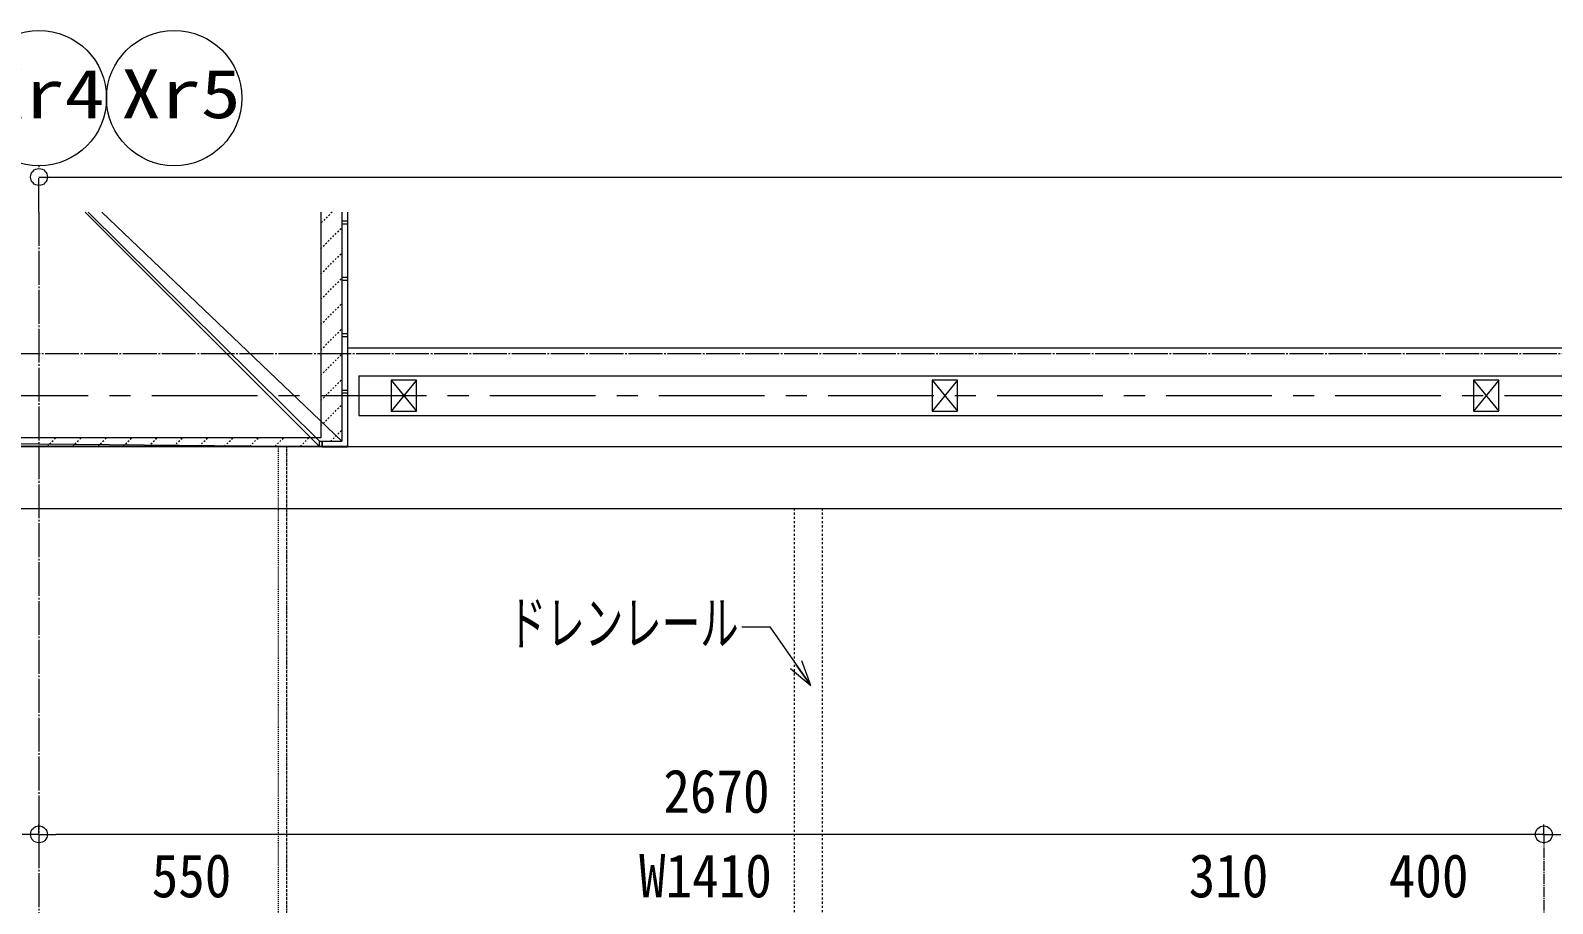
# Model space of a CAD drawing. Units: millimetres at full size, sheet at 1:30. Extents: x -17796 to 21385, y -23279 to 7734.
# Drawn here: x 13369 to 16070, y 3805 to 5354 of the extents above; entities that cross this region are included whole.
import ezdxf
from ezdxf.enums import TextEntityAlignment as Align

# ---------------------------------------------------------------- set-up
doc = ezdxf.new("R2010")
doc.units = ezdxf.units.MM
doc.header["$LTSCALE"] = 30
for name, pattern in [('USER10', [0.12, 0.06, -0.06]), ('USER11', [0.25, 0.125, -0.125]), ('USER13', [10, 6.25, -1.25, 1.25, -1.25]), ('USER4', [0.78, 0.6, -0.06, 0.06, -0.06]), ('USER7', [0.2, 0.1, -0.1]), ('USER9', [2.3, 2, -0.1, 0.1, -0.1])]:
    doc.linetypes.add(name, pattern=pattern)
for name, color, linetype, lineweight in [('0-1_(W)電灯', 253, 'Continuous', 18), ('0-E_遮音材', 254, 'Continuous', 18), ('1-0_掃き出しﾏｰｸ', 253, 'USER7', 18), ('1-8_CH表記', 2, 'Continuous', 18), ('1-F_衛生陶器・住設', 2, 'USER9', 18), ('2-1_', 7, 'Continuous', 9), ('2-E_', 253, 'USER10', 18), ('3-2_寸法', 142, 'Continuous', 18), ('3-D_雲マーク・質疑コ', 3, 'USER11', 18), ('5-3_役物', 6, 'Continuous', 18), ('6-A_寸法', 5, 'Continuous', 18), ('6-C_---', 6, 'Continuous', 18), ('6-E_電気', 61, 'Continuous', 18), ('7-3_梁スリーブ', 253, 'USER7', 18)]:
    doc.layers.add(name, color=color, linetype=linetype, lineweight=lineweight)
doc.styles.add('ＭＳ ゴシック', font='')
doc.styles.get('ＭＳ ゴシック').set_extended_font_data('MS Gothic')

msp = doc.modelspace()

# ---------------------------------------------------------------- linework, layer by layer
at = {"layer": '0-1_(W)電灯', "color": 6, "linetype": 'USER11'}
for p, q in [((14723.8, 4505.96), (14723.8, 3287.52)), ((14773.8, 4505.96), (14773.8, 3287.52))]:
    msp.add_line(p, q, dxfattribs=at)
at = {"layer": '0-1_(W)電灯', "color": 7}
for p, q in [((14753.33, 4191.77), (14727.52, 4228.64)), ((13384.07, 3927.68), (13354.07, 3927.68)), ((13384.07, 3927.68), (13414.07, 3927.68)), ((16054.07, 3927.68), (16024.07, 3927.68)), ((16054.07, 3927.68), (16084.07, 3927.68))]:
    msp.add_line(p, q, dxfattribs=at)
at = {"layer": '0-1_(W)電灯', "color": 6}
for p, q in [((13384.07, 3927.68), (13384.07, 3945.18)), ((13384.07, 3927.68), (13384.07, 3945.18)), ((16054.07, 3927.68), (16054.07, 3945.18)), ((16054.07, 3927.68), (16054.07, 3945.18)), ((16024.07, 3927.68), (13414.07, 3927.68))]:
    msp.add_line(p, q, dxfattribs=at)
at = {"layer": '0-1_(W)電灯', "color": 94}
msp.add_lwpolyline([(14630.92, 4295.79), (14680.51, 4295.79), (14752.81, 4192.51)], dxfattribs=at)
at = {"layer": '0-1_(W)電灯', "color": 7}
msp.add_lwpolyline([(14717.64, 4221.72), (14753.33, 4191.77), (14737.4, 4235.55)], dxfattribs=at)
at = {"layer": '0-1_(W)電灯', "color": 54, "linetype": 'USER4'}
msp.add_lwpolyline([(16054.07, 3927.68), (16054.07, -1869.04), (13384.07, -1869.04)], dxfattribs=at)
at = {"layer": '0-1_(W)電灯', "color": 7}
for centre in [(13384.07, 3927.68), (13384.07, 3927.68), (16054.07, 3927.68), (16054.07, 3927.68)]:
    msp.add_circle(centre, 15, dxfattribs=at)
at = {"layer": '0-E_遮音材'}
for p, q in [((13465.95, 5031.57), (13881.57, 4615.96)), ((13465.95, 5031.57), (13881.57, 4615.96)), ((13471.39, 5031.57), (13881.57, 4624.96)), ((13471.39, 5031.57), (13881.57, 4624.96)), ((13495.53, 5031.57), (13921.57, 4624.96)), ((13495.53, 5031.57), (13921.57, 4624.96)), ((13921.57, 5031.57), (13921.57, 4624.96)), ((13881.57, 4624.96), (13921.57, 4624.96)), ((13881.57, 4615.96), (13881.57, 4624.96))]:
    msp.add_line(p, q, dxfattribs=at)
msp.add_lwpolyline([(12870.72, 5031.57), (12886.57, 4624.96), (13881.57, 4615.96)], dxfattribs=at)
msp.add_solid([(12886.57, 4615.96), (12886.57, 4624.96), (13881.57, 4615.96)], dxfattribs=at)
at = {"layer": '1-0_掃き出しﾏｰｸ'}
for p, q in [((13904.09, 5031.57), (13884.07, 5011.55)), ((13884.07, 4966.65), (13921.57, 5004.15)), ((13884.07, 4921.75), (13921.57, 4959.25)), ((13884.07, 4876.84), (13921.57, 4914.34)), ((13884.07, 4831.94), (13921.57, 4869.44)), ((13884.07, 4787.04), (13921.57, 4824.54)), ((13884.07, 4742.14), (13921.57, 4779.64)), ((13884.07, 4697.24), (13921.57, 4734.74)), ((13884.07, 4652.34), (13921.57, 4689.84)), ((13398.67, 4615.96), (13413.67, 4630.96)), ((13443.58, 4615.96), (13458.58, 4630.96)), ((13488.48, 4615.96), (13503.48, 4630.96)), ((13533.38, 4615.96), (13548.38, 4630.96)), ((13578.28, 4615.96), (13593.28, 4630.96)), ((13623.18, 4615.96), (13638.18, 4630.96)), ((13668.08, 4615.96), (13683.08, 4630.96)), ((13712.98, 4615.96), (13727.98, 4630.96)), ((13757.88, 4615.96), (13772.88, 4630.96)), ((13802.79, 4615.96), (13817.79, 4630.96)), ((13847.69, 4615.96), (13862.69, 4630.96)), ((13901.59, 4624.96), (13921.57, 4644.94))]:
    msp.add_line(p, q, dxfattribs=at)
at = {"layer": '1-0_掃き出しﾏｰｸ', "color": 7, "linetype": 'Continuous'}
for p, q in [((13921.57, 5031.57), (13921.57, 4624.96)), ((13881.57, 4624.96), (13921.57, 4624.96)), ((13881.57, 4615.96), (13881.57, 4624.96))]:
    msp.add_line(p, q, dxfattribs=at)
at = {"layer": '1-0_掃き出しﾏｰｸ', "color": 61, "linetype": 'Continuous'}
for p, q in [((13931.57, 5031.57), (13931.57, 4615.96)), ((13921.57, 5015.96), (13931.57, 5015.96)), ((13921.57, 5010.96), (13931.57, 5010.96)), ((13921.57, 4915.96), (13931.57, 4915.96)), ((13921.57, 4910.96), (13931.57, 4910.96)), ((13921.57, 4815.96), (13931.57, 4815.96)), ((13921.57, 4810.96), (13931.57, 4810.96)), ((13921.57, 4715.96), (13931.57, 4715.96)), ((13921.57, 4710.96), (13931.57, 4710.96)), ((13886.57, 4615.96), (13886.57, 4624.96)), ((13931.57, 4615.96), (12836.57, 4615.96))]:
    msp.add_line(p, q, dxfattribs=at)
msp.add_lwpolyline([(13884.07, 5031.57), (13884.07, 4630.96), (12884.07, 4630.96)], dxfattribs=at)
at = {"layer": '1-0_掃き出しﾏｰｸ', "color": 7, "linetype": 'Continuous'}
msp.add_lwpolyline([(12886.57, 4624.96), (12886.57, 4615.96), (13881.57, 4615.96)], dxfattribs=at)
at = {"layer": '1-8_CH表記'}
for p, q in [((13384.07, 5113.81), (13384.07, 5111.31)), ((13414.07, 5093.81), (19454.07, 5093.81))]:
    msp.add_line(p, q, dxfattribs=at)
at = {"layer": '1-8_CH表記', "color": 7}
msp.add_line((13384.07, 5093.81), (13414.07, 5093.81), dxfattribs=at)
at = {"layer": '1-8_CH表記'}
for centre in [(13384.07, 5233.81), (13624.07, 5233.81)]:
    msp.add_circle(centre, 120, dxfattribs=at)
at = {"layer": '1-8_CH表記', "color": 7}
msp.add_circle((13384.07, 5093.81), 15, dxfattribs=at)
at = {"layer": '1-F_衛生陶器・住設'}
for p, q in [((13384.07, 5031.57), (13384.07, 5093.81)), ((13384.07, 5031.57), (13384.07, -8088.63)), ((12084.07, 4780.96), (20784.07, 4780.96))]:
    msp.add_line(p, q, dxfattribs=at)
at = {"layer": '2-1_', "color": 140, "lineweight": 18}
for p, q in [((13931.57, 4790.96), (18946.57, 4790.96)), ((12084.07, 4615.96), (20784.07, 4615.96)), ((12084.07, 4505.96), (20784.07, 4505.96))]:
    msp.add_line(p, q, dxfattribs=at)
at = {"layer": '2-E_'}
for p, q in [((13809.07, 3180.96), (13809.07, 4615.96)), ((13824.07, 3180.96), (13824.07, 4615.96))]:
    msp.add_line(p, q, dxfattribs=at)
at = {"layer": '3-2_寸法'}
msp.add_line((13931.57, 4715.96), (13931.57, 4615.96), dxfattribs=at)
at = {"layer": '3-D_雲マーク・質疑コ'}
msp.add_lwpolyline([(13809.07, 3180.96), (13824.07, 3180.96), (13824.07, 4615.96)], dxfattribs=at)
at = {"layer": '5-3_役物'}
msp.add_line((13931.57, 5031.57), (13931.57, 4614.96), dxfattribs=at)
msp.add_lwpolyline([(13886.57, 4624.96), (13886.57, 4614.96), (13931.57, 4614.96)], dxfattribs=at)
at = {"layer": '6-A_寸法', "color": 211, "linetype": 'USER13'}
msp.add_line((12084.07, 4705.96), (20784.07, 4705.96), dxfattribs=at)
at = {"layer": '6-C_---'}
for p, q in [((13951.57, 4740.96), (18916.57, 4740.96)), ((13951.57, 4740.96), (13951.57, 4670.96)), ((14054.07, 4733.46), (14009.07, 4678.46)), ((14009.07, 4733.46), (14054.07, 4678.46)), ((15014.07, 4733.46), (14969.07, 4678.46)), ((14969.07, 4733.46), (15014.07, 4678.46)), ((15974.07, 4733.46), (15929.07, 4678.46)), ((15929.07, 4733.46), (15974.07, 4678.46)), ((13951.57, 4670.96), (18916.57, 4670.96))]:
    msp.add_line(p, q, dxfattribs=at)
for points in [[(14009.07, 4678.46), (14054.07, 4678.46), (14054.07, 4733.46), (14009.07, 4733.46)], [(14969.07, 4678.46), (15014.07, 4678.46), (15014.07, 4733.46), (14969.07, 4733.46)], [(15929.07, 4678.46), (15974.07, 4678.46), (15974.07, 4733.46), (15929.07, 4733.46)]]:
    msp.add_lwpolyline(points, close=True, dxfattribs=at)
at = {"layer": '6-E_電気'}
for p, q in [((13931.57, 5031.57), (13931.57, 4615.96)), ((13931.57, 5031.57), (13931.57, 4615.96)), ((13921.57, 5015.96), (13931.57, 5015.96)), ((13921.57, 5015.96), (13931.57, 5015.96)), ((13921.57, 5010.96), (13931.57, 5010.96)), ((13921.57, 5010.96), (13931.57, 5010.96)), ((13921.57, 4915.96), (13931.57, 4915.96)), ((13921.57, 4915.96), (13931.57, 4915.96)), ((13921.57, 4910.96), (13931.57, 4910.96)), ((13921.57, 4910.96), (13931.57, 4910.96)), ((13921.57, 4815.96), (13931.57, 4815.96)), ((13921.57, 4815.96), (13931.57, 4815.96)), ((13921.57, 4810.96), (13931.57, 4810.96)), ((13921.57, 4810.96), (13931.57, 4810.96)), ((13921.57, 4715.96), (13931.57, 4715.96)), ((13921.57, 4715.96), (13931.57, 4715.96)), ((13921.57, 4710.96), (13931.57, 4710.96)), ((13921.57, 4710.96), (13931.57, 4710.96)), ((13886.57, 4615.96), (13886.57, 4624.96)), ((13886.57, 4615.96), (13886.57, 4624.96)), ((13931.57, 4615.96), (12836.57, 4615.96)), ((13931.57, 4615.96), (12836.57, 4615.96))]:
    msp.add_line(p, q, dxfattribs=at)
msp.add_lwpolyline([(13884.07, 5031.57), (13884.07, 4630.96), (12884.07, 4630.96)], dxfattribs=at)
msp.add_lwpolyline([(13884.07, 5031.57), (13884.07, 4630.96), (12884.07, 4630.96)], dxfattribs=at)
at = {"layer": '7-3_梁スリーブ'}
for p, q in [((13904.09, 5031.57), (13884.07, 5011.55)), ((13884.07, 4966.65), (13921.57, 5004.15)), ((13884.07, 4921.75), (13921.57, 4959.25)), ((13884.07, 4876.84), (13921.57, 4914.34)), ((13884.07, 4831.94), (13921.57, 4869.44)), ((13884.07, 4787.04), (13921.57, 4824.54)), ((13884.07, 4742.14), (13921.57, 4779.64)), ((13884.07, 4697.24), (13921.57, 4734.74)), ((13884.07, 4652.34), (13921.57, 4689.84)), ((13398.67, 4615.96), (13413.67, 4630.96)), ((13443.58, 4615.96), (13458.58, 4630.96)), ((13488.48, 4615.96), (13503.48, 4630.96)), ((13533.38, 4615.96), (13548.38, 4630.96)), ((13578.28, 4615.96), (13593.28, 4630.96)), ((13623.18, 4615.96), (13638.18, 4630.96)), ((13668.08, 4615.96), (13683.08, 4630.96)), ((13712.98, 4615.96), (13727.98, 4630.96)), ((13757.88, 4615.96), (13772.88, 4630.96)), ((13802.79, 4615.96), (13817.79, 4630.96)), ((13847.69, 4615.96), (13862.69, 4630.96)), ((13901.59, 4624.96), (13921.57, 4644.94))]:
    msp.add_line(p, q, dxfattribs=at)
at = {"layer": '7-3_梁スリーブ', "color": 7, "linetype": 'Continuous'}
for p, q in [((13921.57, 5031.57), (13921.57, 4624.96)), ((13881.57, 4624.96), (13921.57, 4624.96)), ((13881.57, 4615.96), (13881.57, 4624.96))]:
    msp.add_line(p, q, dxfattribs=at)
at = {"layer": '7-3_梁スリーブ', "color": 61, "linetype": 'Continuous'}
for p, q in [((13931.57, 5031.57), (13931.57, 4615.96)), ((13921.57, 5015.96), (13931.57, 5015.96)), ((13921.57, 5010.96), (13931.57, 5010.96)), ((13921.57, 4915.96), (13931.57, 4915.96)), ((13921.57, 4910.96), (13931.57, 4910.96)), ((13921.57, 4815.96), (13931.57, 4815.96)), ((13921.57, 4810.96), (13931.57, 4810.96)), ((13921.57, 4715.96), (13931.57, 4715.96)), ((13921.57, 4710.96), (13931.57, 4710.96)), ((13886.57, 4615.96), (13886.57, 4624.96)), ((13931.57, 4615.96), (12836.57, 4615.96))]:
    msp.add_line(p, q, dxfattribs=at)
msp.add_lwpolyline([(13884.07, 5031.57), (13884.07, 4630.96), (12884.07, 4630.96)], dxfattribs=at)
at = {"layer": '7-3_梁スリーブ', "color": 7, "linetype": 'Continuous'}
msp.add_lwpolyline([(12886.57, 4624.96), (12886.57, 4615.96), (13881.57, 4615.96)], dxfattribs=at)

# ---------------------------------------------------------------- texts
at = {"layer": '0-1_(W)電灯', "color": 94, "style": 'ＭＳ ゴシック', "width": 0.65}
msp.add_text('ドレンレール', height=76.97, dxfattribs=at).set_placement((14216, 4240.99), align=Align.BOTTOM_LEFT)
at = {"layer": '0-1_(W)電灯', "color": 9, "style": 'ＭＳ ゴシック', "width": 0.9}
for s, p in [('2670', (14491.88, 3942.88)), ('550', (13584.02, 3792.88)), ('W1410', (14448.77, 3792.88)), ('310', (15424.02, 3792.88)), ('400', (15779.02, 3792.88))]:
    msp.add_text(s, height=76.97, dxfattribs=at).set_placement(p, align=Align.BOTTOM_LEFT)
at = {"layer": '1-8_CH表記', "style": 'ＭＳ ゴシック', "width": 1.2}
for s, p in [('Xr4', (13288.07, 5172.15)), ('Xr5', (13529.78, 5172.15))]:
    msp.add_text(s, height=86.66, dxfattribs=at).set_placement(p, align=Align.BOTTOM_LEFT)

doc.saveas('drawing.dxf')
